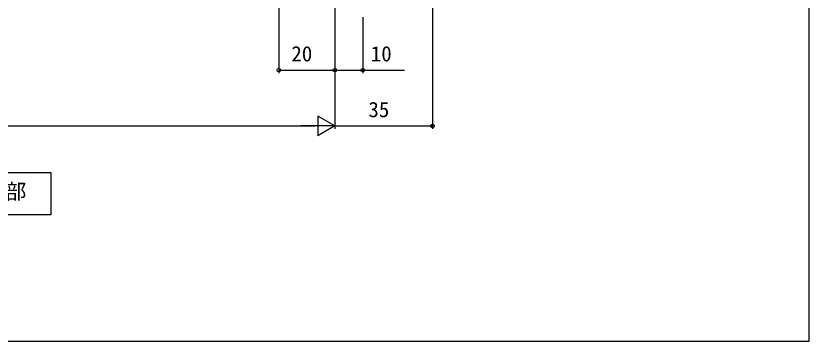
# Model space of a CAD drawing. Units: millimetres, scale not verified. Extents: x -438 to 438, y -344 to 341.
# Drawn here: x 153.9 to 438, y -343.7 to -227 of the extents above; entities that cross this region are included whole.
import ezdxf
from ezdxf.enums import TextEntityAlignment as Align

# ---------------------------------------------------------------- set-up
doc = ezdxf.new("R2010")
doc.units = ezdxf.units.MM
doc.header["$LTSCALE"] = 2
for name, color, linetype in [('0-1_USER1', 3, 'Continuous'), ('0-6_YKK_D', 6, 'Continuous'), ('0-7_YKK_ZWAK', 7, 'Continuous')]:
    doc.layers.add(name, color=color, linetype=linetype)
doc.styles.add('ＭＳ ゴシック', font='')
doc.styles.get('ＭＳ ゴシック').set_extended_font_data('MS Gothic')

msp = doc.modelspace()

# ---------------------------------------------------------------- linework, layer by layer
at = {"layer": '0-1_USER1'}
msp.add_lwpolyline([(140.232, -283.256), (166.512, -283.256), (166.512, -298.449), (140.232, -298.449)], close=True, dxfattribs=at)
at = {"layer": '0-6_YKK_D'}
for p, q in [((303.136, -102.545), (303.136, -267.545)), ((248.136, -157.145), (248.136, -247.545)), ((268.136, -157.545), (268.136, -267.545)), ((268.136, -157.545), (268.136, -247.545)), ((268.136, -157.545), (268.136, -267.545)), ((268.136, -157.545), (268.136, -247.545)), ((278.136, -227.548), (278.136, -247.545)), ((248.136, -246.545), (268.136, -246.545)), ((268.136, -266.545), (262.074, -263.045)), ((262.074, -263.045), (262.074, -270.045)), ((45.614, -266.545), (261.136, -266.545)), ((268.136, -266.545), (256.012, -266.545)), ((268.136, -266.545), (262.074, -270.045)), ((268.136, -266.545), (303.136, -266.545))]:
    msp.add_line(p, q, dxfattribs=at)
msp.add_lwpolyline([(268.136, -246.545), (278.136, -246.545), (293.061, -246.545)], dxfattribs=at)
for centre in [(248.136, -246.545), (268.136, -246.545), (268.136, -246.545), (278.136, -246.545), (303.136, -266.545)]:
    msp.add_circle(centre, 0.637, dxfattribs=at)
at = {"layer": '0-7_YKK_ZWAK'}
msp.add_lwpolyline([(-437, -343.7), (438, -343.7), (438, 306.3)], dxfattribs=at)

# ---------------------------------------------------------------- texts
at = {"layer": '0-1_USER1', "style": 'ＭＳ ゴシック'}
msp.add_text('内部', height=5.499, dxfattribs=at).set_placement((142.692, -294.428), align=Align.BOTTOM_LEFT)
at = {"layer": '0-6_YKK_D', "style": 'ＭＳ ゴシック'}
for s, p in [('20', (252.597, -245.045)), ('10', (281.036, -245.045)), ('35', (280.182, -265.045))]:
    msp.add_text(s, height=5.499, dxfattribs=at).set_placement(p, align=Align.BOTTOM_LEFT)

doc.saveas('drawing.dxf')
